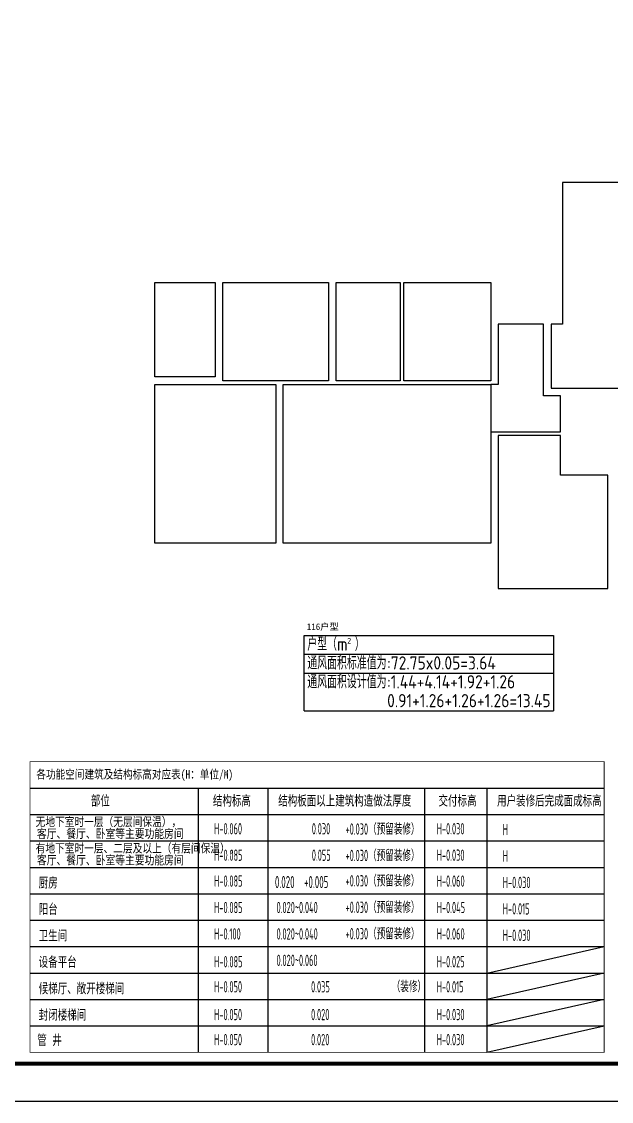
# Model space of a CAD drawing. Extents: x 27938 to 983267, y -209821 to 1628073.
# Drawn here: x 722151 to 737783, y -206835 to -178229 of the extents above; entities that cross this region are included whole.
import ezdxf

# ---------------------------------------------------------------- set-up
doc = ezdxf.new("R2010")
doc.units = 0
doc.header["$LTSCALE"] = 1000
doc.header["$MEASUREMENT"] = 0
for name, color, linetype in [('$RECOVER_210609100354-51', 7, 'Continuous'), ('AD-INDX', 43, 'Continuous'), ('C-Sheet-图框', 101, 'Continuous'), ('PUB_TEXT', 4, 'Continuous'), ('图框', 140, 'Continuous')]:
    doc.layers.add(name, color=color, linetype=linetype)
doc.layers.add('yichutu', color=7, linetype='Continuous', true_color=0xffffff, plot=False)
doc.layers.add('不打印-标记', color=10, linetype='Continuous', lineweight=9, plot=False)
doc.styles.get("Standard").update_dxf_attribs({"font": 'gbenor.shx', "bigfont": 'gbcbig.shx'})
doc.styles.add('宋体', font='', dxfattribs={"height": 50})
doc.styles.add('房间名称', font='TSSDENG', dxfattribs={"width": 0.8, "bigfont": 'HZTXT'})
doc.styles.add('黑体', font='')
doc.styles.get('宋体').set_extended_font_data('SimSun')
doc.styles.get('黑体').set_extended_font_data('SimHei')

# ---------------------------------------------------------------- blocks, each defined once
blk = doc.blocks.new('TK')
at = {"layer": '图框'}
blk.add_lwpolyline([(465375, 548714), (549475, 548714), (549475, 489314), (465375, 489314)], close=True, dxfattribs=at)
blk.add_lwpolyline([(465375, 548714), (549475, 548714), (549475, 489314), (465375, 489314)], close=True, dxfattribs=at)
at = {"layer": '图框', "const_width": 100}
blk.add_lwpolyline([(548475, 490314), (548475, 547714), (467875, 547714), (467875, 490314)], close=True, dxfattribs=at)
blk = doc.blocks.new('A$C78D13F63')
at = {"layer": 'C-Sheet-图框', "color": 0}
for p, q in [((52360, 7300), (67578, 7300)), ((56815, 7300), (56815, 300)), ((58665, 7300), (58665, 300)), ((62812, 7300), (62812, 300)), ((64465, 7300), (64465, 300)), ((52360, 6600), (67578, 6600)), ((52360, 5900), (67578, 5900)), ((52360, 5200), (67578, 5200)), ((52360, 4500), (67578, 4500)), ((52360, 3800), (67578, 3800)), ((52360, 3100), (67578, 3100)), ((52360, 2400), (67578, 2400)), ((52360, 1700), (67578, 1700)), ((52360, 1000), (67578, 1000))]:
    blk.add_line(p, q, dxfattribs=at)
at = {"layer": 'C-Sheet-图框', "color": 0, "const_width": 24}
blk.add_lwpolyline([(52360, 300), (52360, 8000), (67578, 8000), (67578, 300), (52360, 300)], dxfattribs=at)
at = {"layer": 'PUB_TEXT', "color": 251, "true_color": 0x636466}
for p, q in [((64465, 2400), (67578, 3100)), ((67578, 2400), (64465, 1700)), ((67578, 1700), (64465, 1000)), ((64465, 300), (67578, 1000))]:
    blk.add_line(p, q, dxfattribs=at)
at = {"layer": 'PUB_TEXT', "color": 2}
for s, height, style, width, p in [('各功能空间建筑及结构标高对应表(H：单位/M)', 227.85, '宋体', 0.8, (52528, 7551)), ('H-0.060', 300, '房间名称', 0.56, (57240, 6073)), ('H-0.030', 300, '房间名称', 0.56, (63139, 6073)), ('H-0.085', 300, '房间名称', 0.56, (57240, 5373)), ('H-0.030', 300, '房间名称', 0.56, (63139, 5373)), ('H-0.085', 300, '房间名称', 0.56, (57240, 4687)), ('H-0.060', 300, '房间名称', 0.56, (63139, 4687)), ('H-0.085', 300, '房间名称', 0.56, (57240, 3987)), ('H-0.045', 300, '房间名称', 0.56, (63139, 3987)), ('H-0.100', 300, '房间名称', 0.56, (57240, 3287)), ('H-0.060', 300, '房间名称', 0.56, (63139, 3287)), ('H-0.085', 300, '房间名称', 0.56, (57240, 2551)), ('H-0.025', 300, '房间名称', 0.56, (63139, 2551)), ('H-0.050', 300, '房间名称', 0.56, (57240, 1887)), ('H-0.015', 300, '房间名称', 0.56, (63139, 1887)), ('H-0.050', 300, '房间名称', 0.56, (57240, 1151)), ('H-0.030', 300, '房间名称', 0.56, (63139, 1151)), ('H-0.050', 300, '房间名称', 0.56, (57240, 487)), ('H-0.030', 300, '房间名称', 0.56, (63139, 487))]:
    blk.add_text(s, height=height, dxfattribs=dict(at, style=style, width=width)).set_placement(p)
at = {"layer": 'PUB_TEXT', "style": '房间名称'}
for s, height, width, p in [('部位', 300, 0.8, (53972, 6810)), ('结构标高', 300, 0.8, (57207, 6810)), ('结构板面以上建筑构造做法厚度', 300, 0.8, (58938, 6810)), ('交付标高', 300, 0.8, (63186, 6810)), ('用户装修后完成面成标高', 300, 0.8, (64739, 6810)), ('0.030', 300, 0.56, (59829, 6073)), ('客厅、餐厅、卧室等主要功能房间', 240, 0.8, (52544, 5953)), ('客厅、餐厅、卧室等主要功能房间', 240, 0.8, (52544, 5253)), ('0.055', 300, 0.56, (59829, 5373)), ('厨房', 300, 0.8, (52591, 4637)), ('0.020', 321.4, 0.56, (58851, 4650)), ('阳台', 300, 0.8, (52591, 3937)), ('0.020~0.040', 300, 0.56, (58894, 3987)), ('卫生间', 300, 0.8, (52591, 3237)), ('0.020~0.040', 300, 0.56, (58894, 3287)), ('设备平台', 300, 0.8, (52591, 2537)), ('0.020~0.060', 300, 0.56, (58894, 2587)), ('候梯厅、敞开楼梯间', 300, 0.8, (52591, 1837)), ('0.035', 300, 0.56, (59809, 1887)), ('封闭楼梯间', 300, 0.8, (52591, 1137)), ('0.020', 300, 0.56, (59809, 1151)), ('管 井', 300, 0.8, (52553, 469)), ('0.020', 300, 0.56, (59809, 487))]:
    blk.add_text(s, height=height, dxfattribs=dict(at, width=width)).set_placement(p)
at = {"layer": 'PUB_TEXT', "color": 1, "style": '房间名称', "width": 0.8}
for s, p in [('无地下室时一层（无层间保温），', (52510, 6268)), ('有地下室时一层、二层及以上（有层间保温），', (52510, 5568))]:
    blk.add_text(s, height=257.14, dxfattribs=at).set_placement(p)
at = {"layer": 'PUB_TEXT', "color": 251, "true_color": 0x636466, "style": '房间名称', "width": 0.56}
for s, p in [('+0.030（预留装修）', (60723, 6066)), ('+0.030（预留装修）', (60723, 5366)), ('+0.030（预留装修）', (60723, 4693)), ('+0.030（预留装修）', (60723, 3993)), ('+0.030（预留装修）', (60723, 3293)), ('（装修）', (61948, 1893))]:
    blk.add_text(s, height=300, dxfattribs=at).set_placement(p)
at = {"layer": 'PUB_TEXT', "color": 4, "style": '房间名称', "width": 0.56}
for s, p in [('H', (64889, 6051)), ('H', (64889, 5351)), ('H-0.030', (64889, 4651)), ('H-0.015', (64889, 3951)), ('H-0.030', (64889, 3251))]:
    blk.add_text(s, height=300, dxfattribs=at).set_placement(p)
at = {"layer": 'PUB_TEXT', "color": 3, "style": '房间名称', "width": 0.56}
blk.add_text('+0.005', height=321.4, dxfattribs=at).set_placement((59623, 4650))
blk = doc.blocks.new('yct-841-594-84100-59399.9999999999-100-1000.0')
at = {"layer": 'yichutu', "color": 7, "true_color": 0xffffff}
blk.add_lwpolyline([(0, 0), (0, 59400), (84100, 59400), (84100, 0)], close=True, dxfattribs=at)

msp = doc.modelspace()

# ---------------------------------------------------------------- linework, layer by layer
at = {"layer": '$RECOVER_210609100354-51'}
msp.add_line((729637.7, -194991), (736244.5, -194991), dxfattribs=at)
for p, q in [((729637.7, -196491), (729637.7, -194491)), ((729637.7, -194491), (736244.5, -194491)), ((736244.5, -194491), (736244.5, -196491)), ((729637.7, -194991), (736244.5, -194991)), ((729637.7, -195491), (736244.5, -195491)), ((729637.7, -196491), (736244.5, -196491))]:
    msp.add_line(p, q)
for points in [[(736485.6, -182493.2), (736485.7, -186243.2), (736185.6, -186243.2), (736185.6, -187943.2), (739385.6, -187943.2), (739385.6, -186243.2), (739085.6, -186243.2), (739085.6, -182493.2)], [(725685.6, -185143.2), (727285.6, -185143.2), (727285.6, -187643.2), (725685.6, -187643.2)], [(727485.6, -185143.2), (730285.6, -185143.2), (730285.6, -187743.2), (727485.6, -187743.2)], [(730485.6, -185143.2), (732185.6, -185143.2), (732185.6, -187743.2), (730485.6, -187743.2)], [(732285.6, -185143.2), (734585.6, -185143.2), (734585.6, -187743.2), (732285.6, -187743.2)], [(734785.6, -186243.2), (734785.6, -187843.2), (734585.6, -187843.2), (734585.6, -189093.2), (736435.6, -189093.2), (736435.6, -188143.2), (735985.6, -188143.2), (735985.6, -186243.2)], [(725685.6, -187843.2), (728885.6, -187843.2), (728885.6, -192043.2), (725685.6, -192043.2)], [(729085.6, -187843.2), (734585.6, -187843.2), (734585.6, -192043.2), (729085.6, -192043.2)], [(734785.6, -189193.2), (734785.6, -193243.2), (737685.6, -193243.2), (737685.6, -190243.2), (736435.6, -190243.2), (736435.6, -189193.2)]]:
    msp.add_lwpolyline(points, close=True)

# ---------------------------------------------------------------- block references
msp.add_blockref('TK', (202139.1, -696148.7))

# ---------------------------------------------------------------- texts
at = {"color": 1, "style": '黑体'}
msp.add_text('116户型', height=175, dxfattribs=at).set_placement((729709.7, -194347.2))
at = {"layer": 'AD-INDX', "color": 1}
msp.add_text('2', height=151.2, dxfattribs=at).set_placement((730778, -194708.9))
at = {"layer": '不打印-标记', "color": 1}
for s, p in [('户型（m ）', (729723.8, -194893.4)), ('通风面积标准值为', (729723.8, -195393.4)), (':72.75x0.05=3.64', (731839.3, -195393.4))]:
    msp.add_text(s, height=350, dxfattribs=at).set_placement(p)
at = {"layer": '不打印-标记', "color": 2}
for s, p in [('通风面积设计值为', (729723.8, -195893.4)), (':1.44+4.14+1.92+1.26', (731839.3, -195893.4)), ('0.91+1.26+1.26+1.26=13.45', (731839.3, -196393.4))]:
    msp.add_text(s, height=350, dxfattribs=at).set_placement(p)

# ---------------------------------------------------------------- next in the draw order: block references
msp.add_blockref('A$C78D13F63', (670014.1, -205835))

# ---------------------------------------------------------------- next in the draw order: block references
at = {"layer": 'yichutu'}
msp.add_blockref('yct-841-594-84100-59399.9999999999-100-1000.0', (667514.1, -206835), dxfattribs=at)

doc.saveas('drawing.dxf')
